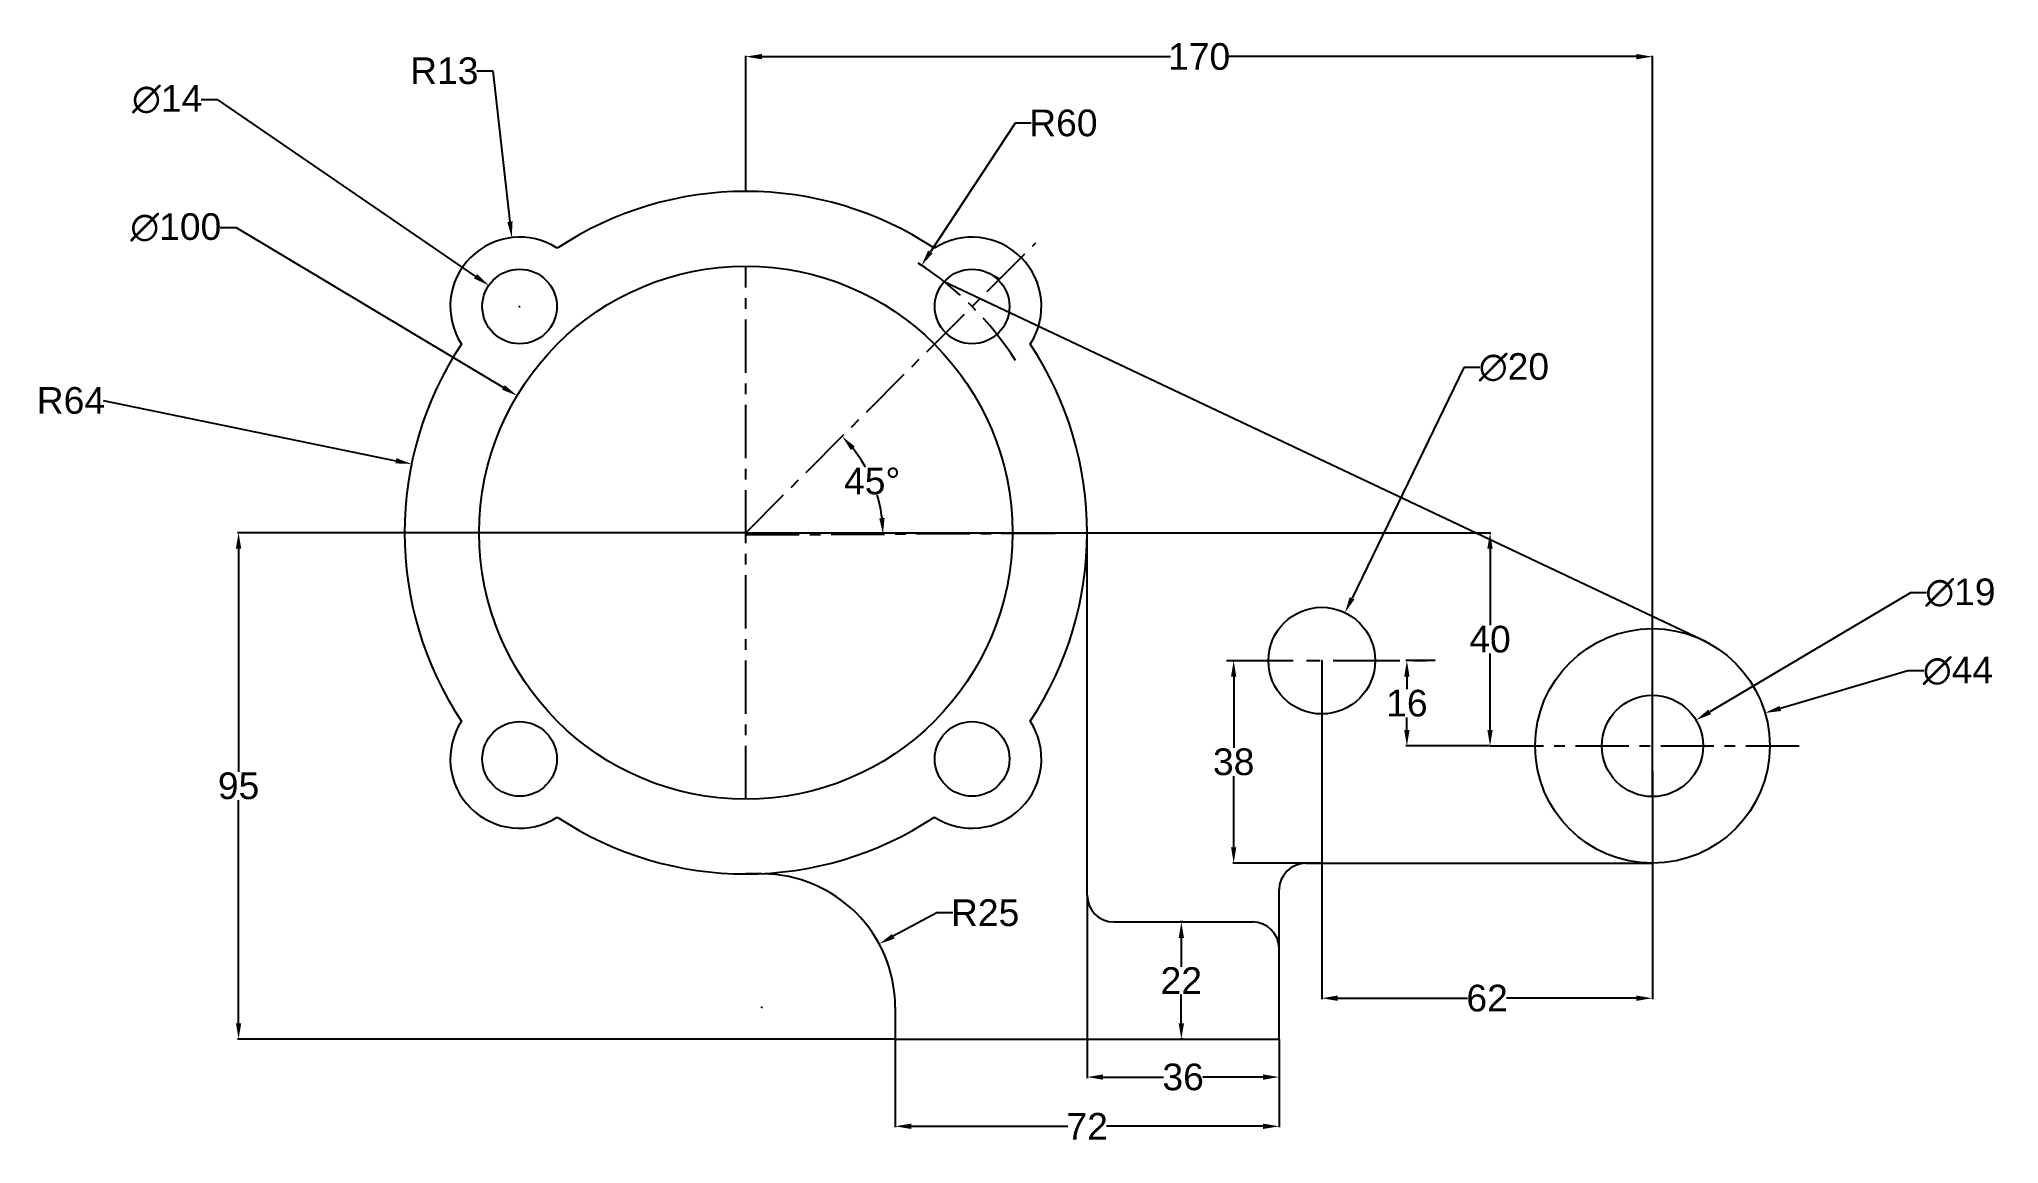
# Model space of a CAD drawing. Header units: inches. Extents: x -16316 to -15948, y -15620 to -15413.
import ezdxf

# ---------------------------------------------------------------- set-up
doc = ezdxf.new("R2010")
doc.units = ezdxf.units.IN
doc.header["$MEASUREMENT"] = 0
doc.linetypes.add('CENTERX2', pattern=[4, 2.5, -0.5, 0.5, -0.5])
doc.layers.get('0').update_dxf_attribs({"color": 80})
doc.layers.add('dim', color=7, linetype='Continuous')
doc.styles.get("Standard").update_dxf_attribs({"font": 'arial.ttf'})
doc.dimstyles.get("Standard").update_dxf_attribs({"dimtxt": 5, "dimasz": 3, "dimexe": 0.18, "dimexo": 0.0625, "dimgap": 0.09, "dimtad": 0, "dimtih": 1, "dimtoh": 1, "dimdec": 0, "dimzin": 0, "dimdsep": 46, "dimtxsty": 'Standard', "dimcen": 0.09, "dimadec": 0, "dimazin": 0, "dimtfac": 1, "dimtdec": 0, "dimtofl": 0, "dimtmove": 0, "dimatfit": 3, "dimfxl": 1, "dimtolj": 1, "dimtzin": 0, "dimarcsym": 0})

# ---------------------------------------------------------------- blocks, each defined once
blk = doc.blocks.new('*D2')
at = {"layer": 'Defpoints', "color": 0, "transparency": 16777216}
for p in [(-16183.25, -15505.53), (-16278.38, -15600.53), (-16155.25, -15600.53)]:
    blk.add_point(p, dxfattribs=at)
at = {"layer": 'dim', "color": 0, "lineweight": -2, "transparency": 16777216}
for p, q in [((-16183.31, -15505.53), (-16278.56, -15505.53)), ((-16278.38, -15508.53), (-16278.38, -15550.39)), ((-16278.38, -15597.53), (-16278.38, -15555.68)), ((-16155.31, -15600.53), (-16278.56, -15600.53))]:
    blk.add_line(p, q, dxfattribs=at)
at = {"layer": 'dim', "color": 0, "transparency": 16777216}
for points in [[(-16278.88, -15508.53), (-16277.88, -15508.53), (-16278.38, -15505.53)], [(-16278.88, -15597.53), (-16277.88, -15597.53), (-16278.38, -15600.53)]]:
    blk.add_solid(points, dxfattribs=at)
at = {"layer": 'dim', "color": 0, "transparency": 16777216, "insert": (-16278.38, -15553.03), "char_height": 5, "attachment_point": 5}
blk.add_mtext('\\A1;95', dxfattribs=at)
blk = doc.blocks.new('*D6')
at = {"layer": 'Defpoints', "color": 0, "transparency": 16777216}
for p in [(-16101.25, -15578.53), (-16101.59, -15600.53), (-16101.25, -15600.53)]:
    blk.add_point(p, dxfattribs=at)
at = {"layer": 'dim', "color": 0, "lineweight": -2, "transparency": 16777216}
for p, q in [((-16101.31, -15578.53), (-16101.77, -15578.53)), ((-16101.59, -15581.53), (-16101.59, -15586.93)), ((-16101.59, -15597.53), (-16101.59, -15592.13)), ((-16101.31, -15600.53), (-16101.77, -15600.53))]:
    blk.add_line(p, q, dxfattribs=at)
at = {"layer": 'dim', "color": 0, "transparency": 16777216}
for points in [[(-16102.09, -15581.53), (-16101.09, -15581.53), (-16101.59, -15578.53)], [(-16102.09, -15597.53), (-16101.09, -15597.53), (-16101.59, -15600.53)]]:
    blk.add_solid(points, dxfattribs=at)
at = {"layer": 'dim', "color": 0, "transparency": 16777216, "insert": (-16101.59, -15589.53), "char_height": 5, "attachment_point": 5}
blk.add_mtext('\\A1;22', dxfattribs=at)
blk = doc.blocks.new('*D8')
at = {"layer": 'Defpoints', "color": 0, "transparency": 16777216}
for p in [(-16093.13, -15529.53), (-16091.77, -15567.53), (-16075.25, -15567.53)]:
    blk.add_point(p, dxfattribs=at)
at = {"layer": 'dim', "color": 0, "lineweight": -2, "transparency": 16777216}
for p, q in [((-16093.07, -15529.53), (-16091.59, -15529.53)), ((-16091.77, -15532.53), (-16091.77, -15545.89)), ((-16091.77, -15564.53), (-16091.77, -15551.18)), ((-16075.31, -15567.53), (-16091.95, -15567.53))]:
    blk.add_line(p, q, dxfattribs=at)
at = {"layer": 'dim', "color": 0, "transparency": 16777216}
for points in [[(-16092.27, -15532.53), (-16091.27, -15532.53), (-16091.77, -15529.53)], [(-16092.27, -15564.53), (-16091.27, -15564.53), (-16091.77, -15567.53)]]:
    blk.add_solid(points, dxfattribs=at)
at = {"layer": 'dim', "color": 0, "transparency": 16777216, "insert": (-16091.77, -15548.53), "char_height": 5, "attachment_point": 5}
blk.add_mtext('\\A1;38', dxfattribs=at)
blk = doc.blocks.new('*D9')
at = {"layer": 'Defpoints', "color": 0, "transparency": 16777216}
for p in [(-16053.94, -15529.53), (-16059.29, -15545.53), (-16043.7, -15545.53)]:
    blk.add_point(p, dxfattribs=at)
at = {"layer": 'dim', "color": 0, "lineweight": -2, "transparency": 16777216}
for p, q in [((-16054.01, -15529.53), (-16059.47, -15529.53)), ((-16059.29, -15532.53), (-16059.29, -15534.89)), ((-16059.29, -15542.53), (-16059.29, -15540.18)), ((-16043.77, -15545.53), (-16059.47, -15545.53))]:
    blk.add_line(p, q, dxfattribs=at)
at = {"layer": 'dim', "color": 0, "transparency": 16777216}
for points in [[(-16059.79, -15532.53), (-16058.79, -15532.53), (-16059.29, -15529.53)], [(-16059.79, -15542.53), (-16058.79, -15542.53), (-16059.29, -15545.53)]]:
    blk.add_solid(points, dxfattribs=at)
at = {"layer": 'dim', "color": 0, "transparency": 16777216, "insert": (-16059.29, -15537.53), "char_height": 5, "attachment_point": 5}
blk.add_mtext('\\A1;16', dxfattribs=at)
blk = doc.blocks.new('*D10')
at = {"layer": 'Defpoints', "color": 0, "transparency": 16777216}
for p in [(-16183.25, -15505.53), (-16043.7, -15545.53), (-16043.7, -15545.53)]:
    blk.add_point(p, dxfattribs=at)
at = {"layer": 'dim', "color": 0, "lineweight": -2, "transparency": 16777216}
for p, q in [((-16183.19, -15505.53), (-16043.52, -15505.53)), ((-16043.7, -15508.53), (-16043.7, -15522.89)), ((-16043.7, -15542.53), (-16043.7, -15528.18)), ((-16043.77, -15545.53), (-16043.88, -15545.53))]:
    blk.add_line(p, q, dxfattribs=at)
at = {"layer": 'dim', "color": 0, "transparency": 16777216}
for points in [[(-16044.2, -15508.53), (-16043.2, -15508.53), (-16043.7, -15505.53)], [(-16044.2, -15542.53), (-16043.2, -15542.53), (-16043.7, -15545.53)]]:
    blk.add_solid(points, dxfattribs=at)
at = {"layer": 'dim', "color": 0, "transparency": 16777216, "insert": (-16043.7, -15525.53), "char_height": 5, "attachment_point": 5}
blk.add_mtext('\\A1;40', dxfattribs=at)
blk = doc.blocks.new('*D11')
at = {"layer": 'Defpoints', "color": 0, "transparency": 16777216}
for p in [(-16013.25, -15416.26), (-16183.25, -15441.53), (-16013.25, -15545.53)]:
    blk.add_point(p, dxfattribs=at)
at = {"layer": 'dim', "color": 0, "lineweight": -2, "transparency": 16777216}
for p, q in [((-16183.25, -15441.47), (-16183.25, -15416.08)), ((-16180.25, -15416.26), (-16103.62, -15416.26)), ((-16016.25, -15416.26), (-16092.88, -15416.26)), ((-16013.25, -15545.47), (-16013.25, -15416.08))]:
    blk.add_line(p, q, dxfattribs=at)
at = {"layer": 'dim', "color": 0, "transparency": 16777216}
for points in [[(-16180.25, -15415.76), (-16180.25, -15416.76), (-16183.25, -15416.26)], [(-16016.25, -15415.76), (-16016.25, -15416.76), (-16013.25, -15416.26)]]:
    blk.add_solid(points, dxfattribs=at)
at = {"layer": 'dim', "color": 0, "transparency": 16777216, "insert": (-16098.25, -15416.26), "char_height": 5, "attachment_point": 5}
blk.add_mtext('\\A1;170', dxfattribs=at)
blk = doc.blocks.new('*D13')
at = {"layer": 'Defpoints', "color": 0, "transparency": 16777216}
for p in [(-16075.25, -15529.53), (-16013.25, -15550.14), (-16013.25, -15592.84)]:
    blk.add_point(p, dxfattribs=at)
at = {"layer": 'dim', "color": 0, "lineweight": -2, "transparency": 16777216}
for p, q in [((-16075.25, -15529.6), (-16075.25, -15593.02)), ((-16013.25, -15550.21), (-16013.25, -15593.02)), ((-16072.25, -15592.84), (-16047.91, -15592.84)), ((-16016.25, -15592.84), (-16040.59, -15592.84))]:
    blk.add_line(p, q, dxfattribs=at)
at = {"layer": 'dim', "color": 0, "transparency": 16777216}
for points in [[(-16072.25, -15592.34), (-16072.25, -15593.34), (-16075.25, -15592.84)], [(-16016.25, -15592.34), (-16016.25, -15593.34), (-16013.25, -15592.84)]]:
    blk.add_solid(points, dxfattribs=at)
at = {"layer": 'dim', "color": 0, "transparency": 16777216, "insert": (-16044.25, -15592.84), "char_height": 5, "attachment_point": 5}
blk.add_mtext('\\A1;62', dxfattribs=at)
blk = doc.blocks.new('*D14')
at = {"layer": 'Defpoints', "color": 0, "transparency": 16777216}
for p in [(-16119.25, -15573.53), (-16083.25, -15600.53), (-16083.25, -15607.63)]:
    blk.add_point(p, dxfattribs=at)
at = {"layer": 'dim', "color": 0, "lineweight": -2, "transparency": 16777216}
for p, q in [((-16119.25, -15573.6), (-16119.25, -15607.81)), ((-16083.25, -15600.6), (-16083.25, -15607.81)), ((-16116.25, -15607.63), (-16104.92, -15607.63)), ((-16086.25, -15607.63), (-16097.58, -15607.63))]:
    blk.add_line(p, q, dxfattribs=at)
at = {"layer": 'dim', "color": 0, "transparency": 16777216}
for points in [[(-16116.25, -15607.13), (-16116.25, -15608.13), (-16119.25, -15607.63)], [(-16086.25, -15607.13), (-16086.25, -15608.13), (-16083.25, -15607.63)]]:
    blk.add_solid(points, dxfattribs=at)
at = {"layer": 'dim', "color": 0, "transparency": 16777216, "insert": (-16101.25, -15607.63), "char_height": 5, "attachment_point": 5}
blk.add_mtext('\\A1;36', dxfattribs=at)
blk = doc.blocks.new('*D15')
at = {"layer": 'Defpoints', "color": 0, "transparency": 16777216}
for p in [(-16155.25, -15600.53), (-16083.25, -15600.53), (-16083.25, -15616.86)]:
    blk.add_point(p, dxfattribs=at)
at = {"layer": 'dim', "color": 0, "lineweight": -2, "transparency": 16777216}
for p, q in [((-16155.25, -15600.6), (-16155.25, -15617.04)), ((-16083.25, -15600.6), (-16083.25, -15617.04)), ((-16152.25, -15616.86), (-16122.87, -15616.86)), ((-16086.25, -15616.86), (-16115.62, -15616.86))]:
    blk.add_line(p, q, dxfattribs=at)
at = {"layer": 'dim', "color": 0, "transparency": 16777216}
for points in [[(-16152.25, -15616.36), (-16152.25, -15617.36), (-16155.25, -15616.86)], [(-16086.25, -15616.36), (-16086.25, -15617.36), (-16083.25, -15616.86)]]:
    blk.add_solid(points, dxfattribs=at)
at = {"layer": 'dim', "color": 0, "transparency": 16777216, "insert": (-16119.25, -15616.86), "char_height": 5, "attachment_point": 5}
blk.add_mtext('\\A1;72', dxfattribs=at)
blk = doc.blocks.new('*D16')
at = {"layer": 'Defpoints', "color": 0, "transparency": 16777216}
for p in [(-16005.08, -15540.68), (-16021.42, -15550.39)]:
    blk.add_point(p, dxfattribs=at)
at = {"layer": 'dim', "color": 0, "lineweight": -2, "transparency": 16777216}
for p, q in [((-15964.88, -15516.79), (-16002.5, -15539.15)), ((-15961.88, -15516.79), (-15964.88, -15516.79)), ((-16013.34, -15545.53), (-16013.16, -15545.53)), ((-16013.25, -15545.62), (-16013.25, -15545.44))]:
    blk.add_line(p, q, dxfattribs=at)
at = {"layer": 'dim', "color": 0, "transparency": 16777216}
blk.add_solid([(-16002.76, -15538.72), (-16002.25, -15539.58), (-16005.08, -15540.68)], dxfattribs=at)
at = {"layer": 'dim', "color": 0, "transparency": 16777216, "insert": (-15955.49, -15516.79), "char_height": 5, "attachment_point": 5}
blk.add_mtext('\\A1;∅19', dxfattribs=at)
blk = doc.blocks.new('*D17')
at = {"layer": 'Defpoints', "color": 0, "transparency": 16777216}
for p in [(-15992.14, -15539.34), (-16034.36, -15551.73)]:
    blk.add_point(p, dxfattribs=at)
at = {"layer": 'dim', "color": 0, "lineweight": -2, "transparency": 16777216}
for p, q in [((-15965.33, -15531.46), (-15989.26, -15538.49)), ((-15962.33, -15531.46), (-15965.33, -15531.46)), ((-16013.34, -15545.53), (-16013.16, -15545.53)), ((-16013.25, -15545.62), (-16013.25, -15545.44))]:
    blk.add_line(p, q, dxfattribs=at)
at = {"layer": 'dim', "color": 0, "transparency": 16777216}
blk.add_solid([(-15989.4, -15538.01), (-15989.12, -15538.97), (-15992.14, -15539.34)], dxfattribs=at)
at = {"layer": 'dim', "color": 0, "transparency": 16777216, "insert": (-15955.95, -15531.46), "char_height": 5, "attachment_point": 5}
blk.add_mtext('\\A1;∅44', dxfattribs=at)
blk = doc.blocks.new('*D18')
at = {"layer": 'Defpoints', "color": 0, "transparency": 16777216}
for p in [(-16070.89, -15520.53), (-16079.61, -15538.53)]:
    blk.add_point(p, dxfattribs=at)
at = {"layer": 'dim', "color": 0, "lineweight": -2, "transparency": 16777216}
for p, q in [((-16048.6, -15474.53), (-16069.58, -15517.83)), ((-16045.6, -15474.53), (-16048.6, -15474.53)), ((-16075.34, -15529.53), (-16075.16, -15529.53)), ((-16075.25, -15529.62), (-16075.25, -15529.44))]:
    blk.add_line(p, q, dxfattribs=at)
at = {"layer": 'dim', "color": 0, "transparency": 16777216}
blk.add_solid([(-16070.03, -15517.62), (-16069.13, -15518.05), (-16070.89, -15520.53)], dxfattribs=at)
at = {"layer": 'dim', "color": 0, "transparency": 16777216, "insert": (-16039.22, -15474.53), "char_height": 5, "attachment_point": 5}
blk.add_mtext('\\A1;∅20', dxfattribs=at)
blk = doc.blocks.new('*D19')
at = {"layer": 'Defpoints', "color": 0, "transparency": 16777216}
for p in [(-16226.14, -15479.84), (-16140.35, -15531.23)]:
    blk.add_point(p, dxfattribs=at)
at = {"layer": 'dim', "color": 0, "lineweight": -2, "transparency": 16777216}
for p, q in [((-16281.83, -15448.29), (-16278.83, -15448.29)), ((-16278.83, -15448.29), (-16228.72, -15478.3)), ((-16183.34, -15505.53), (-16183.16, -15505.53)), ((-16183.25, -15505.62), (-16183.25, -15505.44))]:
    blk.add_line(p, q, dxfattribs=at)
at = {"layer": 'dim', "color": 0, "transparency": 16777216}
blk.add_solid([(-16228.46, -15477.87), (-16228.97, -15478.73), (-16226.14, -15479.84)], dxfattribs=at)
at = {"layer": 'dim', "color": 0, "transparency": 16777216, "insert": (-16290.15, -15448.29), "char_height": 5, "attachment_point": 5}
blk.add_mtext('\\A1;∅100', dxfattribs=at)
blk = doc.blocks.new('*D20')
at = {"layer": 'Defpoints', "color": 0, "transparency": 16777216}
for p in [(-16231.45, -15459.15), (-16219.9, -15467.06)]:
    blk.add_point(p, dxfattribs=at)
at = {"layer": 'dim', "color": 0, "lineweight": -2, "transparency": 16777216}
for p, q in [((-16285.39, -15424.27), (-16282.39, -15424.27)), ((-16282.39, -15424.27), (-16233.93, -15457.46)), ((-16225.77, -15463.11), (-16225.59, -15463.11)), ((-16225.68, -15463.2), (-16225.68, -15463.02))]:
    blk.add_line(p, q, dxfattribs=at)
at = {"layer": 'dim', "color": 0, "transparency": 16777216}
blk.add_solid([(-16233.64, -15457.04), (-16234.21, -15457.87), (-16231.45, -15459.15)], dxfattribs=at)
at = {"layer": 'dim', "color": 0, "transparency": 16777216, "insert": (-16291.77, -15424.27), "char_height": 5, "attachment_point": 5}
blk.add_mtext('\\A1;∅14', dxfattribs=at)
blk = doc.blocks.new('*D21')
at = {"layer": 'Defpoints', "color": 0, "transparency": 16777216}
for p in [(-16150.3, -15455.39), (-16183.25, -15505.53)]:
    blk.add_point(p, dxfattribs=at)
at = {"layer": 'dim', "color": 0, "lineweight": -2, "transparency": 16777216}
for p, q in [((-16132.76, -15428.72), (-16148.65, -15452.89)), ((-16129.76, -15428.72), (-16132.76, -15428.72)), ((-16183.34, -15505.53), (-16183.16, -15505.53)), ((-16183.25, -15505.62), (-16183.25, -15505.44))]:
    blk.add_line(p, q, dxfattribs=at)
at = {"layer": 'dim', "color": 0, "transparency": 16777216}
blk.add_solid([(-16149.07, -15452.61), (-16148.23, -15453.16), (-16150.3, -15455.39)], dxfattribs=at)
at = {"layer": 'dim', "color": 0, "transparency": 16777216, "insert": (-16123.71, -15428.72), "char_height": 5, "attachment_point": 5}
blk.add_mtext('\\A1;R60', dxfattribs=at)
blk = doc.blocks.new('*D22')
at = {"layer": 'Defpoints', "color": 0, "transparency": 16777216}
for p in [(-16158.25, -15582.66), (-16180.25, -15594.53)]:
    blk.add_point(p, dxfattribs=at)
at = {"layer": 'dim', "color": 0, "lineweight": -2, "transparency": 16777216}
for p, q in [((-16147.46, -15576.83), (-16155.61, -15581.23)), ((-16144.46, -15576.83), (-16147.46, -15576.83)), ((-16180.34, -15594.53), (-16180.16, -15594.53)), ((-16180.25, -15594.62), (-16180.25, -15594.44))]:
    blk.add_line(p, q, dxfattribs=at)
at = {"layer": 'dim', "color": 0, "transparency": 16777216}
blk.add_solid([(-16155.85, -15580.79), (-16155.37, -15581.67), (-16158.25, -15582.66)], dxfattribs=at)
at = {"layer": 'dim', "color": 0, "transparency": 16777216, "insert": (-16138.38, -15576.83), "char_height": 5, "attachment_point": 5}
blk.add_mtext('\\A1;R25', dxfattribs=at)
blk = doc.blocks.new('*D23')
at = {"layer": 'Defpoints', "color": 0, "transparency": 16777216}
for p in [(-16245.94, -15492.65), (-16183.25, -15505.53)]:
    blk.add_point(p, dxfattribs=at)
at = {"layer": 'dim', "color": 0, "lineweight": -2, "transparency": 16777216}
for p, q in [((-16303.76, -15480.76), (-16248.88, -15492.04)), ((-16183.34, -15505.53), (-16183.16, -15505.53)), ((-16183.25, -15505.62), (-16183.25, -15505.44))]:
    blk.add_line(p, q, dxfattribs=at)
at = {"layer": 'dim', "color": 0, "transparency": 16777216}
blk.add_solid([(-16248.78, -15491.55), (-16248.98, -15492.53), (-16245.94, -15492.65)], dxfattribs=at)
at = {"layer": 'dim', "color": 0, "transparency": 16777216, "insert": (-16309.82, -15480.76), "char_height": 5, "attachment_point": 5}
blk.add_mtext('\\A1;R64', dxfattribs=at)
blk = doc.blocks.new('*D24')
at = {"layer": 'Defpoints', "color": 0, "transparency": 16777216}
for p in [(-16227.15, -15450.19), (-16225.68, -15463.11)]:
    blk.add_point(p, dxfattribs=at)
at = {"layer": 'dim', "color": 0, "lineweight": -2, "transparency": 16777216}
for p, q in [((-16233.73, -15418.93), (-16230.73, -15418.93)), ((-16230.73, -15418.93), (-16227.5, -15447.21)), ((-16225.77, -15463.11), (-16225.59, -15463.11)), ((-16225.68, -15463.2), (-16225.68, -15463.02))]:
    blk.add_line(p, q, dxfattribs=at)
at = {"layer": 'dim', "color": 0, "transparency": 16777216}
blk.add_solid([(-16227, -15447.15), (-16227.99, -15447.27), (-16227.15, -15450.19)], dxfattribs=at)
at = {"layer": 'dim', "color": 0, "transparency": 16777216, "insert": (-16239.8, -15418.93), "char_height": 5, "attachment_point": 5}
blk.add_mtext('\\A1;R13', dxfattribs=at)
blk = doc.blocks.new('*D27')
at = {"layer": 'Defpoints', "color": 0, "transparency": 16777216}
for p in [(-16128.9, -15451.19), (-16158.45, -15499.08), (-16183.25, -15505.53), (-16183.25, -15505.94), (-16113.35, -15505.53)]:
    blk.add_point(p, dxfattribs=at)
at = {"layer": 'dim', "color": 0, "lineweight": -2, "transparency": 16777216}
for start, end in [(29.0877, 38.4144), (6.915, 16.5307)]:
    blk.add_arc((-16183.65, -15505.94), 26.12, start, end, dxfattribs=at)
at = {"layer": 'dim', "color": 0, "transparency": 16777216}
for points in [[(-16163.56, -15490.04), (-16162.82, -15489.38), (-16165.19, -15487.47)], [(-16157.23, -15502.76), (-16158.23, -15502.83), (-16157.54, -15505.79)]]:
    blk.add_solid(points, dxfattribs=at)
at = {"layer": 'dim', "color": 0, "transparency": 16777216, "insert": (-16159.56, -15495.87), "char_height": 5, "attachment_point": 5}
blk.add_mtext('\\A1;45°', dxfattribs=at)

msp = doc.modelspace()

# ---------------------------------------------------------------- linework, layer by layer
at = {"linetype": 'CENTERX2', "ltscale": 4}
for p, q in [((-16183.25, -15505.53), (-16128.9, -15451.19)), ((-16183.25, -15555.53), (-16183.25, -15455.53)), ((-16183.25, -15505.94), (-16113.35, -15505.53)), ((-16043.7, -15545.53), (-15984.92, -15545.53))]:
    msp.add_line(p, q, dxfattribs=at)
for p, q in [((-16146.05, -15458.45), (-16003.19, -15525.97)), ((-16137.62, -15456.88), (-16135.62, -15457.91)), ((-16119.25, -15573.53), (-16119.25, -15505.53)), ((-16053.94, -15529.53), (-16053.94, -15529.53)), ((-16003.19, -15525.97), (-16003.19, -15525.97)), ((-16013.25, -15555.03), (-16013.25, -15536.03)), ((-16180.25, -15569.53), (-16183.25, -15569.53)), ((-16078.25, -15567.53), (-16013.25, -15567.53)), ((-16083.25, -15600.53), (-16083.25, -15572.53)), ((-16114.25, -15578.53), (-16088.25, -15578.53)), ((-16155.25, -15594.53), (-16155.25, -15600.53)), ((-16155.25, -15600.53), (-16083.25, -15600.53))]:
    msp.add_line(p, q)
at = {"linetype": 'CENTERX2', "ltscale": 5}
msp.add_line((-16093.13, -15529.53), (-16053.94, -15529.53), dxfattribs=at)
for centre, radius in [((-16183.25, -15505.53), 50), ((-16225.68, -15463.11), 7), ((-16140.82, -15463.11), 7), ((-16075.25, -15529.53), 10), ((-16013.25, -15545.53), 22), ((-16013.25, -15545.53), 9.5), ((-16225.68, -15547.96), 7), ((-16140.82, -15547.96), 7)]:
    msp.add_circle(centre, radius)
for centre, radius, start, end in [((-16183.25, -15505.53), 64, 56.4558, 123.5442), ((-16225.68, -15463.11), 13, 57.0998, 212.9002), ((-16140.82, -15463.11), 13, 327.0998, 122.9002), ((-16183.25, -15505.53), 64, 146.4558, 213.5442), ((-16183.25, -15505.53), 64, 326.4558, 33.5442), ((-16225.68, -15547.96), 13, 147.0998, 302.9002), ((-16140.82, -15547.96), 13, 237.0998, 32.9002), ((-16183.25, -15505.53), 64, 236.4558, 303.5442), ((-16180.25, -15594.53), 25, 0, 90), ((-16078.25, -15572.53), 5, 90, 180), ((-16114.25, -15573.53), 5, 180, 270), ((-16088.25, -15583.53), 5, 0, 90)]:
    msp.add_arc(centre, radius, start, end)
at = {"linetype": 'CENTERX2', "ltscale": 4}
msp.add_arc((-16183.25, -15505.53), 60, 32.5615, 57.4385, dxfattribs=at)

# ---------------------------------------------------------------- dimensions: what is measured, and where the dimension line sits
at = {"layer": 'dim'}
for center, mpoint, picture, middle in [((-16225.68, -15463.11), (-16227.15, -15450.19), '*D24', (-16239.8, -15418.93)), ((-16183.25, -15505.53), (-16150.3, -15455.39), '*D21', (-16123.71, -15428.72)), ((-16183.25, -15505.53), (-16245.94, -15492.65), '*D23', (-16303.76, -15480.76)), ((-16180.25, -15594.53), (-16158.25, -15582.66), '*D22', (-16138.38, -15576.83))]:
    dim = msp.add_radius_dim(center=center, mpoint=mpoint, dimstyle='Standard', dxfattribs=at)
    dim.commit()
    dim.dimension.update_dxf_attribs({"geometry": picture, "text_midpoint": middle, "dimtype": 164})
for base, p1, p2, picture, middle in [((-16013.25, -15416.26), (-16183.25, -15441.53), (-16013.25, -15545.53), '*D11', (-16098.25, -15416.26)), ((-16013.25, -15592.84), (-16075.25, -15529.53), (-16013.25, -15550.14), '*D13', (-16044.25, -15592.84)), ((-16083.25, -15607.63), (-16119.25, -15573.53), (-16083.25, -15600.53), '*D14', (-16101.25, -15607.63)), ((-16083.25, -15616.86), (-16155.25, -15600.53), (-16083.25, -15600.53), '*D15', (-16119.25, -15616.86))]:
    dim = msp.add_linear_dim(base=base, p1=p1, p2=p2, dimstyle='Standard', dxfattribs=at)
    dim.commit()
    dim.dimension.update_dxf_attribs({"geometry": picture, "text_midpoint": middle})
for p1, p2, picture, middle in [((-16219.9, -15467.06), (-16231.45, -15459.15), '*D20', (-16291.77, -15424.27)), ((-16140.35, -15531.23), (-16226.14, -15479.84), '*D19', (-16290.15, -15448.29)), ((-16079.61, -15538.53), (-16070.89, -15520.53), '*D18', (-16039.22, -15474.53)), ((-16021.42, -15550.39), (-16005.08, -15540.68), '*D16', (-15955.49, -15516.79)), ((-16034.36, -15551.73), (-15992.14, -15539.34), '*D17', (-15955.95, -15531.46))]:
    dim = msp.add_diameter_dim_2p(p1=p1, p2=p2, dimstyle='Standard', dxfattribs=at)
    dim.commit()
    dim.dimension.update_dxf_attribs({"geometry": picture, "text_midpoint": middle, "dimtype": 163})
dim = msp.add_angular_dim_2l(base=(-16158.45, -15499.08), line1=((-16183.25, -15505.94), (-16113.35, -15505.53)), line2=((-16183.25, -15505.53), (-16128.9, -15451.19)), dimstyle='Standard', dxfattribs=at)
dim.commit()
dim.dimension.update_dxf_attribs({"geometry": '*D27', "text_midpoint": (-16159.56, -15495.87)})
for base, p1, p2, picture, middle in [((-16278.38, -15600.53), (-16183.25, -15505.53), (-16155.25, -15600.53), '*D2', (-16278.38, -15553.03)), ((-16043.7, -15545.53), (-16183.25, -15505.53), (-16043.7, -15545.53), '*D10', (-16043.7, -15525.53)), ((-16091.77, -15567.53), (-16093.13, -15529.53), (-16075.25, -15567.53), '*D8', (-16091.77, -15548.53)), ((-16059.29, -15545.53), (-16053.94, -15529.53), (-16043.7, -15545.53), '*D9', (-16059.29, -15537.53)), ((-16101.59, -15600.53), (-16101.25, -15578.53), (-16101.25, -15600.53), '*D6', (-16101.59, -15589.53))]:
    dim = msp.add_linear_dim(base=base, p1=p1, p2=p2, angle=90, dimstyle='Standard', dxfattribs=at)
    dim.commit()
    dim.dimension.update_dxf_attribs({"geometry": picture, "text_midpoint": middle})

doc.saveas('drawing.dxf')
